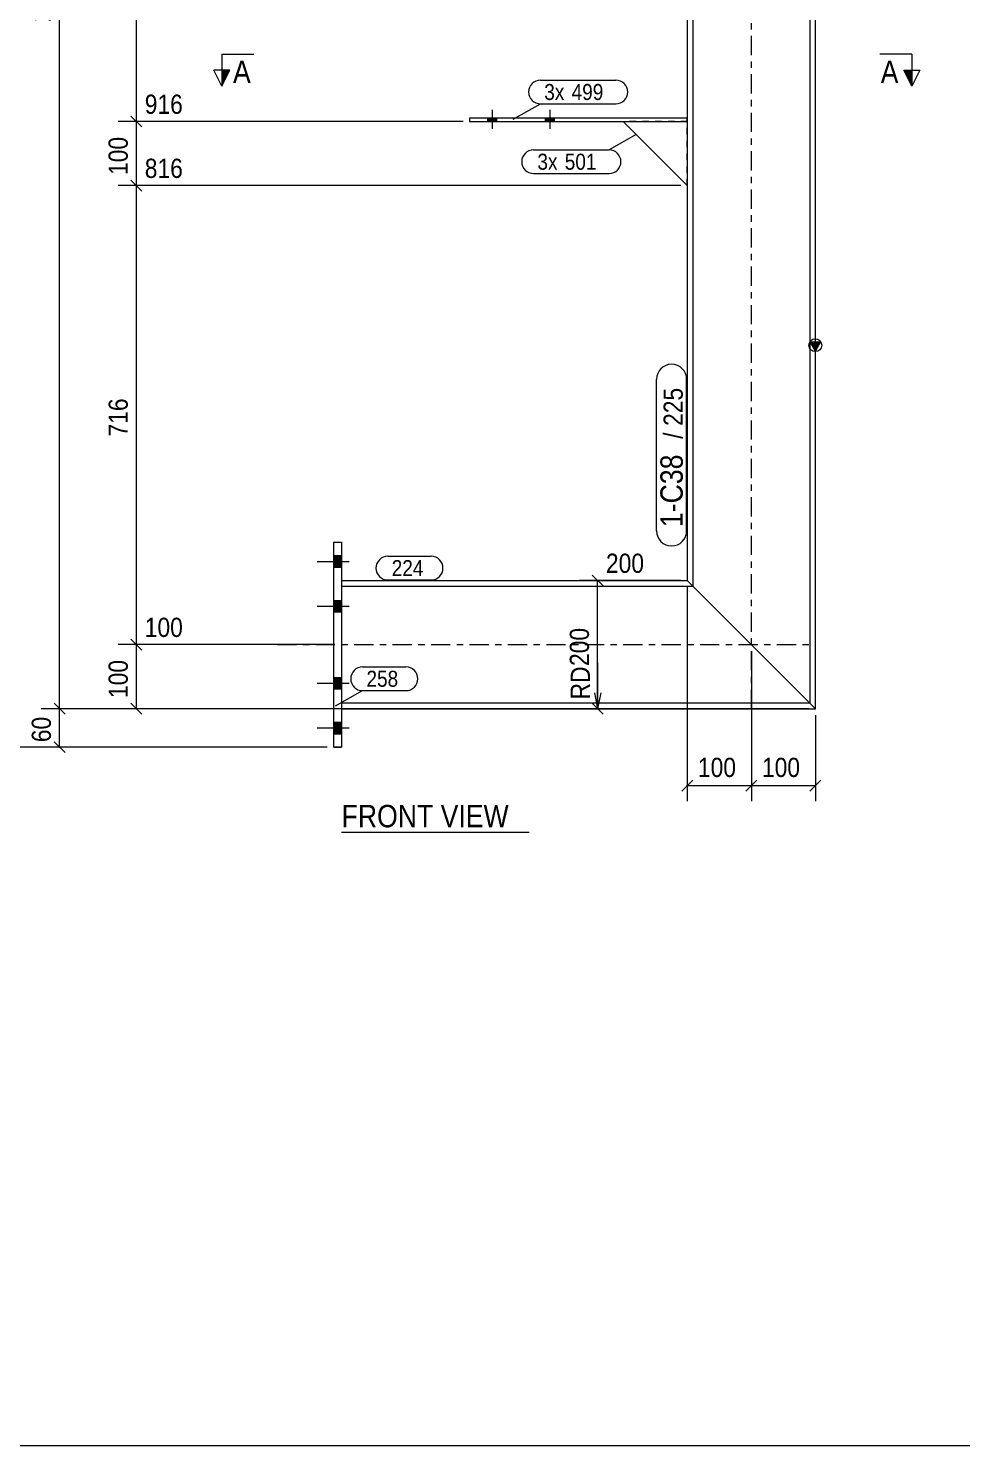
# Model space of a CAD drawing. Header units: millimetres. Extents: x 2 to 579, y 1 to 405.
# Drawn here: x 145 to 290.7, y 5 to 226.2 of the extents above; entities that cross this region are included whole.
import ezdxf

# ---------------------------------------------------------------- set-up
doc = ezdxf.new("R2010")
doc.units = ezdxf.units.MM
for name, pattern in [('XKITLINE00', [0]), ('XKITLINE01', [4, 1, -1, 1, -1]), ('XKITLINE03', [6, 3, -1, 1, -1])]:
    doc.linetypes.add(name, pattern=pattern)
for name, color, linetype, lineweight in [('Bolt', 3, 'Continuous', 0), ('Dimensions', 7, 'Continuous', 0), ('DrawingSheet', 5, 'Continuous', 0), ('OtherObjectType', 7, 'Continuous', 0), ('Part', 2, 'Continuous', 0), ('PartMark', 7, 'Continuous', 0), ('Section', 6, 'Continuous', 0)]:
    doc.layers.add(name, color=color, linetype=linetype, lineweight=lineweight)
doc.styles.add('ARIAL', font='ARIAL.TTF')

# ---------------------------------------------------------------- blocks, each defined once
blk = doc.blocks.new('*A2')
at = {"layer": 'Bolt'}
for points in [[(193.86, 142.09), (192.66, 142.09), (192.66, 143.89), (193.86, 143.89)], [(193.86, 142.09), (192.66, 142.09), (192.66, 143.89), (193.86, 143.89)], [(193.86, 135.09), (192.66, 135.09), (192.66, 136.89), (193.86, 136.89)], [(193.86, 135.09), (192.66, 135.09), (192.66, 136.89), (193.86, 136.89)], [(193.86, 123.09), (192.66, 123.09), (192.66, 124.89), (193.86, 124.89)], [(193.86, 123.09), (192.66, 123.09), (192.66, 124.89), (193.86, 124.89)], [(193.86, 116.09), (192.66, 116.09), (192.66, 117.89), (193.86, 117.89)], [(193.86, 116.09), (192.66, 116.09), (192.66, 117.89), (193.86, 117.89)]]:
    blk.add_hatch(color=3, dxfattribs=at).paths.add_polyline_path(points, flags=17)
at = {"layer": 'Bolt', "color": 3, "linetype": 'XKITLINE00', "lineweight": 0}
for p, q in [((192.66, 143.89), (193.86, 143.89)), ((192.66, 143.89), (193.86, 143.89)), ((190.06, 142.99), (195.06, 142.99)), ((190.06, 142.99), (195.06, 142.99)), ((192.66, 142.09), (193.86, 142.09)), ((192.66, 142.09), (193.86, 142.09)), ((190.06, 135.99), (195.06, 135.99)), ((190.06, 135.99), (195.06, 135.99)), ((192.66, 136.89), (193.86, 136.89)), ((192.66, 136.89), (193.86, 136.89)), ((192.66, 135.09), (193.86, 135.09)), ((192.66, 135.09), (193.86, 135.09)), ((190.06, 123.99), (195.06, 123.99)), ((190.06, 123.99), (195.06, 123.99)), ((192.66, 124.89), (193.86, 124.89)), ((192.66, 124.89), (193.86, 124.89)), ((192.66, 123.09), (193.86, 123.09)), ((192.66, 123.09), (193.86, 123.09)), ((192.66, 117.89), (193.86, 117.89)), ((192.66, 117.89), (193.86, 117.89)), ((190.06, 116.99), (195.06, 116.99)), ((190.06, 116.99), (195.06, 116.99)), ((192.66, 116.09), (193.86, 116.09)), ((192.66, 116.09), (193.86, 116.09))]:
    blk.add_line(p, q, dxfattribs=at)
blk = doc.blocks.new('*A3')
at = {"layer": 'Bolt'}
for points in [[(216.74, 211.62), (216.74, 212.12), (218.14, 212.12), (218.14, 211.62)], [(216.74, 211.62), (216.74, 212.12), (218.14, 212.12), (218.14, 211.62)], [(225.74, 211.62), (225.74, 212.12), (227.14, 212.12), (227.14, 211.62)], [(225.74, 211.62), (225.74, 212.12), (227.14, 212.12), (227.14, 211.62)]]:
    blk.add_hatch(color=3, dxfattribs=at).paths.add_polyline_path(points, flags=17)
at = {"layer": 'Bolt', "color": 3, "linetype": 'XKITLINE00', "lineweight": 0}
for p, q in [((217.44, 210.46), (217.44, 213.46)), ((217.44, 210.46), (217.44, 213.46)), ((226.44, 210.46), (226.44, 213.46)), ((226.44, 210.46), (226.44, 213.46)), ((216.74, 211.62), (216.74, 212.12)), ((216.74, 211.62), (216.74, 212.12)), ((218.14, 211.62), (218.14, 212.12)), ((218.14, 211.62), (218.14, 212.12)), ((225.74, 211.62), (225.74, 212.12)), ((225.74, 211.62), (225.74, 212.12)), ((227.14, 211.62), (227.14, 212.12)), ((227.14, 211.62), (227.14, 212.12))]:
    blk.add_line(p, q, dxfattribs=at)
blk = doc.blocks.new('*A6')
at = {"layer": 'Part'}
blk.add_hatch(color=2, dxfattribs=at).paths.add_polyline_path([(267.06, 177.22), (268.66, 177.22), (267.86, 175.82)], flags=17)
at = {"layer": 'Part', "color": 7, "linetype": 'XKITLINE03', "lineweight": 0}
blk.add_line((257.86, 119.99), (257.86, 353.3), dxfattribs=at)
at = {"layer": 'Part', "color": 2, "linetype": 'XKITLINE00', "lineweight": 0}
for p, q in [((248.71, 343.3), (248.71, 139.14)), ((267.01, 343.3), (267.01, 120.84)), ((267.86, 119.99), (267.86, 343.3)), ((247.86, 291.62), (247.86, 212.12)), ((247.86, 211.62), (247.86, 139.99)), ((267.86, 175.82), (267.06, 177.22)), ((267.06, 177.22), (268.66, 177.22)), ((268.66, 177.22), (267.86, 175.82)), ((247.86, 139.99), (248.71, 139.14)), ((248.71, 139.14), (267.86, 119.99))]:
    blk.add_line(p, q, dxfattribs=at)
at = {"layer": 'Part', "color": 7, "linetype": 'XKITLINE01', "lineweight": 0}
for p, q in [((247.86, 342.12), (247.86, 211.62)), ((247.86, 212.12), (247.86, 211.62)), ((248.71, 139.14), (247.86, 139.99))]:
    blk.add_line(p, q, dxfattribs=at)
at = {"layer": 'Part', "color": 2, "linetype": 'XKITLINE00', "lineweight": 0}
blk.add_circle((267.86, 176.72), 1, dxfattribs=at)
blk = doc.blocks.new('*A7')
at = {"layer": 'Part', "color": 2, "linetype": 'XKITLINE00', "lineweight": 0}
for p, q in [((193.86, 139.99), (247.86, 139.99)), ((247.86, 139.99), (267.01, 120.84)), ((193.86, 139.14), (248.71, 139.14)), ((267.01, 120.84), (193.86, 120.84)), ((193.86, 119.99), (267.86, 119.99)), ((267.86, 119.99), (267.01, 120.84))]:
    blk.add_line(p, q, dxfattribs=at)
at = {"layer": 'Part', "color": 7, "linetype": 'XKITLINE01', "lineweight": 0}
blk.add_line((193.86, 139.99), (193.86, 119.99), dxfattribs=at)
at = {"layer": 'Part', "color": 7, "linetype": 'XKITLINE03', "lineweight": 0}
blk.add_line((183.86, 129.99), (267.86, 129.99), dxfattribs=at)
blk = doc.blocks.new('*A8')
at = {"layer": 'Part', "color": 2, "linetype": 'XKITLINE00', "lineweight": 0}
for p, q in [((192.66, 113.99), (192.66, 145.99)), ((192.66, 145.99), (193.86, 145.99)), ((193.86, 145.99), (193.86, 113.99)), ((192.66, 113.99), (193.86, 113.99))]:
    blk.add_line(p, q, dxfattribs=at)
at = {"layer": 'Part', "color": 7, "linetype": 'XKITLINE01', "lineweight": 0}
for p, q in [((192.66, 145.99), (193.86, 145.99)), ((193.86, 113.99), (192.66, 113.99))]:
    blk.add_line(p, q, dxfattribs=at)
blk = doc.blocks.new('*A9')
at = {"layer": 'Part', "color": 2, "linetype": 'XKITLINE00', "lineweight": 0}
blk.add_line((237.86, 211.62), (247.86, 201.62), dxfattribs=at)
at = {"layer": 'Part', "color": 7, "linetype": 'XKITLINE01', "lineweight": 0}
for p, q in [((247.86, 211.62), (237.86, 211.62)), ((247.86, 201.62), (247.86, 211.62))]:
    blk.add_line(p, q, dxfattribs=at)
blk = doc.blocks.new('*A10')
at = {"layer": 'Part', "color": 2, "linetype": 'XKITLINE00', "lineweight": 0}
for p, q in [((247.86, 212.12), (213.86, 212.12)), ((213.86, 212.12), (213.86, 211.62)), ((213.86, 211.62), (247.86, 211.62)), ((247.86, 211.62), (247.86, 212.12))]:
    blk.add_line(p, q, dxfattribs=at)
at = {"layer": 'Part', "color": 7, "linetype": 'XKITLINE01', "lineweight": 0}
for p, q in [((247.86, 212.12), (213.86, 212.12)), ((213.86, 211.62), (247.86, 211.62))]:
    blk.add_line(p, q, dxfattribs=at)
blk = doc.blocks.new('*A32')
at = {"layer": 'DrawingSheet', "color": 5, "linetype": 'XKITLINE00', "lineweight": 0}
blk.add_line((5, 5), (579, 5), dxfattribs=at)
blk = doc.blocks.new('*A40')
at = {"layer": 'Dimensions', "color": 7, "linetype": 'XKITLINE00', "lineweight": 0}
blk.add_line((191.66, 113.99), (135.01, 113.99), dxfattribs=at)
blk = doc.blocks.new('*A41')
at = {"layer": 'Dimensions', "color": 7, "linetype": 'XKITLINE00', "lineweight": 0}
for p, q in [((266.86, 119.99), (147.01, 119.99)), ((149.01, 120.84), (150.71, 119.15)), ((149.86, 113.99), (149.86, 119.99)), ((191.66, 113.99), (147.01, 113.99)), ((149.01, 114.84), (150.71, 113.15))]:
    blk.add_line(p, q, dxfattribs=at)
at = {"layer": 'Dimensions', "color": 3}
for p in [(149.86, 119.99), (149.86, 113.99)]:
    blk.add_point(p, dxfattribs=at)
at = {"layer": 'Dimensions', "color": 3, "style": 'ARIAL', "width": 0.85}
blk.add_text('60', height=3, rotation=90.0002, dxfattribs=at).set_placement((148.51, 114.77))
blk = doc.blocks.new('*A42')
at = {"layer": 'Dimensions', "color": 7, "linetype": 'XKITLINE00', "lineweight": 0}
for p, q in [((246.86, 343.3), (147.01, 343.3)), ((149.01, 344.15), (150.71, 342.45)), ((149.86, 119.99), (149.86, 343.3)), ((266.86, 119.99), (147.01, 119.99)), ((149.01, 120.84), (150.71, 119.15))]:
    blk.add_line(p, q, dxfattribs=at)
at = {"layer": 'Dimensions', "color": 3}
for p in [(149.86, 343.3), (149.86, 119.99)]:
    blk.add_point(p, dxfattribs=at)
at = {"layer": 'Dimensions', "color": 3, "style": 'ARIAL', "width": 0.85}
blk.add_text('2233', height=3, rotation=90.0002, dxfattribs=at).set_placement((148.51, 227.2))
blk = doc.blocks.new('*A43')
at = {"layer": 'Dimensions', "color": 7, "linetype": 'XKITLINE00', "lineweight": 0}
for p, q in [((161.01, 130.84), (162.71, 129.15)), ((192.86, 129.99), (159.01, 129.99)), ((161.86, 119.99), (161.86, 129.99)), ((266.86, 119.99), (159.01, 119.99)), ((161.01, 120.84), (162.71, 119.15))]:
    blk.add_line(p, q, dxfattribs=at)
at = {"layer": 'Dimensions', "color": 3}
for p in [(161.86, 129.99), (161.86, 119.99)]:
    blk.add_point(p, dxfattribs=at)
at = {"layer": 'Dimensions', "color": 3, "style": 'ARIAL', "width": 0.85}
blk.add_text('100', height=3, dxfattribs=at).set_placement((163.16, 131.19))
blk.add_text('100', height=3, rotation=90.0002, dxfattribs=at).set_placement((160.51, 121.66))
blk = doc.blocks.new('*A44')
at = {"layer": 'Dimensions', "color": 7, "linetype": 'XKITLINE00', "lineweight": 0}
for p, q in [((246.86, 201.62), (159.01, 201.62)), ((161.01, 202.47), (162.71, 200.77)), ((161.86, 129.99), (161.86, 201.62)), ((161.01, 130.84), (162.71, 129.15)), ((192.86, 129.99), (159.01, 129.99))]:
    blk.add_line(p, q, dxfattribs=at)
at = {"layer": 'Dimensions', "color": 3}
for p in [(161.86, 201.62), (161.86, 129.99)]:
    blk.add_point(p, dxfattribs=at)
at = {"layer": 'Dimensions', "color": 3, "style": 'ARIAL', "width": 0.85}
blk.add_text('816', height=3, dxfattribs=at).set_placement((163.16, 202.82))
blk.add_text('716', height=3, rotation=90.0002, dxfattribs=at).set_placement((160.51, 162.47))
blk = doc.blocks.new('*A45')
at = {"layer": 'Dimensions', "color": 7, "linetype": 'XKITLINE00', "lineweight": 0}
for p, q in [((161.01, 212.47), (162.71, 210.77)), ((212.86, 211.62), (159.01, 211.62)), ((161.86, 201.62), (161.86, 211.62)), ((246.86, 201.62), (159.01, 201.62)), ((161.01, 202.47), (162.71, 200.77))]:
    blk.add_line(p, q, dxfattribs=at)
at = {"layer": 'Dimensions', "color": 3}
for p in [(161.86, 211.62), (161.86, 201.62)]:
    blk.add_point(p, dxfattribs=at)
at = {"layer": 'Dimensions', "color": 3, "style": 'ARIAL', "width": 0.85}
blk.add_text('916', height=3, dxfattribs=at).set_placement((163.16, 212.82))
blk.add_text('100', height=3, rotation=90.0002, dxfattribs=at).set_placement((160.51, 203.28))
blk = doc.blocks.new('*A46')
at = {"layer": 'Dimensions', "color": 7, "linetype": 'XKITLINE00', "lineweight": 0}
for p, q in [((246.86, 281.62), (159.01, 281.62)), ((161.01, 282.47), (162.71, 280.77)), ((161.86, 211.62), (161.86, 281.62)), ((161.01, 212.47), (162.71, 210.77)), ((212.86, 211.62), (159.01, 211.62))]:
    blk.add_line(p, q, dxfattribs=at)
at = {"layer": 'Dimensions', "color": 3}
for p in [(161.86, 281.62), (161.86, 211.62)]:
    blk.add_point(p, dxfattribs=at)
at = {"layer": 'Dimensions', "color": 3, "style": 'ARIAL', "width": 0.85}
blk.add_text('1616', height=3, dxfattribs=at).set_placement((163.16, 282.82))
blk.add_text('700', height=3, rotation=90.0002, dxfattribs=at).set_placement((160.51, 243.28))
blk = doc.blocks.new('*A53')
at = {"layer": 'Dimensions', "color": 7, "linetype": 'XKITLINE00', "lineweight": 0}
for p, q in [((246.86, 139.99), (231.01, 139.99)), ((233.01, 140.84), (234.71, 139.15)), ((233.86, 119.99), (233.86, 139.99)), ((233.86, 127.22), (233.86, 119.99)), ((233.36, 122.49), (233.86, 119.99)), ((234.36, 122.49), (233.86, 119.99)), ((266.86, 119.99), (229.36, 119.99)), ((266.86, 119.99), (231.01, 119.99)), ((233.01, 120.84), (234.71, 119.15))]:
    blk.add_line(p, q, dxfattribs=at)
at = {"layer": 'Dimensions', "color": 3}
for p in [(233.86, 139.99), (233.86, 119.99)]:
    blk.add_point(p, dxfattribs=at)
at = {"layer": 'Dimensions', "color": 7}
blk.add_point((233.86, 119.99), dxfattribs=at)
at = {"layer": 'Dimensions', "color": 3, "style": 'ARIAL', "width": 0.85}
blk.add_text('200', height=3, dxfattribs=at).set_placement((235.16, 141.19))
for s, p in [('200', (232.51, 126.66)), ('RD', (232.66, 121.44))]:
    blk.add_text(s, height=3, rotation=90.0002, dxfattribs=at).set_placement(p)
blk = doc.blocks.new('*A54')
at = {"layer": 'Dimensions', "color": 7, "linetype": 'XKITLINE00', "lineweight": 0}
for p, q in [((247.86, 138.99), (247.86, 105.59)), ((257.86, 128.99), (257.86, 105.59)), ((248.71, 108.84), (247.01, 107.15)), ((258.71, 108.84), (257.01, 107.15)), ((247.86, 107.99), (257.86, 107.99))]:
    blk.add_line(p, q, dxfattribs=at)
at = {"layer": 'Dimensions', "color": 3}
for p in [(247.86, 107.99), (257.86, 107.99)]:
    blk.add_point(p, dxfattribs=at)
at = {"layer": 'Dimensions', "color": 3, "style": 'ARIAL', "width": 0.85}
blk.add_text('100', height=3, dxfattribs=at).set_placement((249.52, 109.34))
blk = doc.blocks.new('*A55')
at = {"layer": 'Dimensions', "color": 7, "linetype": 'XKITLINE00', "lineweight": 0}
for p, q in [((257.86, 128.99), (257.86, 105.59)), ((267.86, 118.99), (267.86, 105.59)), ((258.71, 108.84), (257.01, 107.15)), ((268.71, 108.84), (267.01, 107.15)), ((257.86, 107.99), (267.86, 107.99))]:
    blk.add_line(p, q, dxfattribs=at)
at = {"layer": 'Dimensions', "color": 3}
for p in [(257.86, 107.99), (267.86, 107.99)]:
    blk.add_point(p, dxfattribs=at)
at = {"layer": 'Dimensions', "color": 3, "style": 'ARIAL', "width": 0.85}
blk.add_text('100', height=3, dxfattribs=at).set_placement((259.52, 109.34))
blk = doc.blocks.new('*A56')
at = {"layer": 'PartMark', "color": 7, "linetype": 'XKITLINE00', "lineweight": 0}
for p, q in [((197.17, 126.52), (203.94, 126.52)), ((192.93, 120.42), (197.17, 122.82)), ((197.17, 122.82), (203.94, 122.82))]:
    blk.add_line(p, q, dxfattribs=at)
for centre, start, end in [((197.17, 124.67), 90, 270), ((203.94, 124.67), 270, 90)]:
    blk.add_arc(centre, 1.85, start, end, dxfattribs=at)
at = {"layer": 'PartMark', "color": 3, "style": 'ARIAL', "width": 0.85}
blk.add_text('258', height=2.5, dxfattribs=at).set_placement((197.77, 123.42))
blk = doc.blocks.new('*A57')
at = {"layer": 'PartMark', "color": 7, "linetype": 'XKITLINE00', "lineweight": 0}
for p, q in [((201.11, 143.79), (207.87, 143.79)), ((201.11, 140.09), (207.87, 140.09))]:
    blk.add_line(p, q, dxfattribs=at)
for centre, start, end in [((201.11, 141.94), 90, 270), ((207.87, 141.94), 270, 90)]:
    blk.add_arc(centre, 1.85, start, end, dxfattribs=at)
at = {"layer": 'PartMark', "color": 3, "style": 'ARIAL', "width": 0.85}
blk.add_text('224', height=2.5, dxfattribs=at).set_placement((201.71, 140.69))
blk = doc.blocks.new('*A58')
at = {"layer": 'PartMark', "color": 7, "linetype": 'XKITLINE00', "lineweight": 0}
for p, q in [((243.06, 147.74), (243.06, 171.39)), ((247.76, 147.74), (247.76, 171.39))]:
    blk.add_line(p, q, dxfattribs=at)
for centre, start, end in [((245.41, 171.39), 360, 180), ((245.41, 147.74), 180, 360)]:
    blk.add_arc(centre, 2.35, start, end, dxfattribs=at)
at = {"layer": 'PartMark', "color": 3, "style": 'ARIAL', "width": 0.85}
for s, p in [('225', (247.16, 164.12)), ('/', (247.16, 162.11))]:
    blk.add_text(s, height=3, rotation=90.0002, dxfattribs=at).set_placement(p)
at = {"layer": 'PartMark', "color": 1, "style": 'ARIAL', "width": 0.85}
blk.add_text('1-C38', height=3.5, rotation=90.0002, dxfattribs=at).set_placement((247.16, 148.34))
blk = doc.blocks.new('*A59')
at = {"layer": 'PartMark', "color": 7, "linetype": 'XKITLINE00', "lineweight": 0}
for p, q in [((224.93, 218.08), (236.72, 218.08)), ((220.69, 211.99), (224.93, 214.38)), ((224.93, 214.38), (236.72, 214.38))]:
    blk.add_line(p, q, dxfattribs=at)
for centre, start, end in [((224.93, 216.23), 90, 270), ((236.72, 216.23), 270, 90)]:
    blk.add_arc(centre, 1.85, start, end, dxfattribs=at)
at = {"layer": 'PartMark', "color": 3, "style": 'ARIAL', "width": 0.85}
for s, p in [('3x', (225.53, 214.98)), ('499', (229.8, 214.98))]:
    blk.add_text(s, height=2.5, dxfattribs=at).set_placement(p)
blk = doc.blocks.new('*A60')
at = {"layer": 'PartMark', "color": 7, "linetype": 'XKITLINE00', "lineweight": 0}
for p, q in [((239.89, 209.59), (235.65, 207.2)), ((223.86, 207.2), (235.65, 207.2)), ((223.86, 203.5), (235.65, 203.5))]:
    blk.add_line(p, q, dxfattribs=at)
for centre, start, end in [((223.86, 205.35), 90, 270), ((235.65, 205.35), 270, 90)]:
    blk.add_arc(centre, 1.85, start, end, dxfattribs=at)
at = {"layer": 'PartMark', "color": 3, "style": 'ARIAL', "width": 0.85}
for s, p in [('3x', (224.46, 204.1)), ('501', (228.73, 204.1))]:
    blk.add_text(s, height=2.5, dxfattribs=at).set_placement(p)
blk = doc.blocks.new('*A61')
at = {"layer": 'Section'}
for points in [[(176.44, 219.62), (175.19, 217.12), (175.19, 219.62)], [(282.93, 219.62), (282.93, 217.12), (281.68, 219.62)]]:
    blk.add_hatch(color=3, dxfattribs=at).paths.add_polyline_path(points, flags=17)
at = {"layer": 'Section', "color": 1, "linetype": 'XKITLINE00', "lineweight": 0}
for p, q in [((175.19, 222.12), (180.19, 222.12)), ((175.19, 222.12), (175.19, 217.12)), ((282.93, 222.12), (277.93, 222.12)), ((282.93, 222.12), (282.93, 217.12))]:
    blk.add_line(p, q, dxfattribs=at)
at = {"layer": 'Section', "color": 3, "linetype": 'XKITLINE00', "lineweight": 0}
for p, q in [((175.19, 217.12), (173.94, 219.62)), ((176.44, 219.62), (173.94, 219.62)), ((175.19, 217.12), (176.44, 219.62)), ((281.68, 219.62), (284.18, 219.62)), ((282.93, 217.12), (281.68, 219.62)), ((284.18, 219.62), (282.93, 217.12))]:
    blk.add_line(p, q, dxfattribs=at)
at = {"layer": 'Section', "color": 7, "style": 'ARIAL', "width": 0.85}
for p in [(176.94, 217.62), (278.06, 217.62)]:
    blk.add_text('A', height=3.5, dxfattribs=at).set_placement(p)
blk = doc.blocks.new('*A63')
at = {"layer": 'OtherObjectType', "color": 7, "linetype": 'XKITLINE00', "lineweight": 0}
blk.add_line((193.89, 100.74), (223.19, 100.74), dxfattribs=at)
at = {"layer": 'OtherObjectType', "color": 7, "style": 'ARIAL', "width": 0.85}
blk.add_text('FRONT VIEW', height=3.5, dxfattribs=at).set_placement((193.89, 101.49))

msp = doc.modelspace()

# ---------------------------------------------------------------- block references
at = {"lineweight": 0}
for name in ['*A32', '*A40', '*A42', '*A46', '*A61', '*A59', '*A45', '*A3', '*A10', '*A9', '*A60', '*A44', '*A58', '*A8', '*A2', '*A57', '*A53', '*A7', '*A54', '*A43', '*A55', '*A56', '*A41', '*A63']:
    msp.add_blockref(name, (0, 0), dxfattribs=at)
at = {"layer": 'Part', "lineweight": 0}
msp.add_blockref('*A6', (0, 0), dxfattribs=at)

doc.saveas('drawing.dxf')
